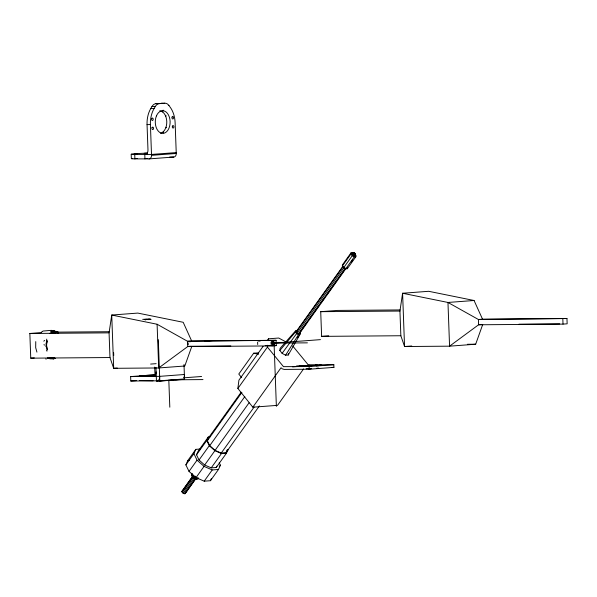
<?xml version="1.0" encoding="UTF-8"?>
<svg xmlns="http://www.w3.org/2000/svg" width="597" height="597" viewBox="0 0 597 597"><rect width="100%" height="100%" fill="white"/><g stroke="black" fill="none" stroke-linecap="round" stroke-linejoin="round"><path stroke-width="0.9" d="M53.984 358.558L54.23 357.484M46.917 340.947L46.588 345.357L47.335 350.036M136.78 154.466L134.497 154.593L137.138 154.496L136.825 154.086L137.586 154.019L134.034 154.145L136.982 154.004M46.514 344.775L46.685 342.282M56.842 331.641L56.834 332.432L55.999 332.484L55.819 331.178M45.887 346.723L46.745 339.133M49.141 358.394L49.223 357.596C47.208 360.297 59.678 357.618 52.252 358.737M49.447 357.618L49.372 358.558M272.575 343.35L273.359 341.887L274.202 343.268L273.583 344.327L272.963 344.193L272.575 343.35L273.695 343.23L274.113 342.559L274.247 343.588L273.695 343.23M54.536 358.521L54.745 357.618M299.254 332.35L300.082 333.387L299.933 334.559L288.239 355.014L285.59 355.208L282.112 353.342L279.844 350.491L295.351 332.096L295.5 330.925L296.948 330.82L295.769 332.26M279.844 350.491L280.112 348.349L295.5 330.925M352.984 253.635L353.051 253.091L354.364 252.912L354.999 253.427L355.081 254.755L352.984 253.635L354.081 252.927M355.125 254.352L356.013 255.471L355.857 256.74L354.29 256.859L299.187 333.947L296.963 333.35L296.142 332.313L296.239 331.529L342.865 266.314M355.857 256.74L347.282 268.732L345.715 268.851L343.663 267.747L342.327 266.068L342.484 264.799L351.058 252.807L352.626 252.688L353.991 253.427M347.282 268.732L347.439 267.463M342.327 266.068L350.902 254.076L351.058 252.807M288.239 355.014L288.418 353.581M35.76 341.611L35.686 347.655L36.917 352.118M303.589 368.931L277.545 405.348L252.822 407.199L237.875 388.446L238.927 380.147L263.113 346.327M237.875 388.446L267.434 347.111L267.665 345.26M268.254 340.648L268.486 338.805L278.732 338.036L286.627 342.282M355.081 254.755L354.999 253.427M188.107 342.947L188.159 344.76M299.187 333.947L301.463 330.141M109.072 332.85L111.729 315.044L137.825 313.089L183.197 322.29L191.659 340.962L276.09 340.305L276.284 345.603L272.15 345.909L187.727 346.573L158.705 367.961L113.684 368.312L109.975 357.536L109.072 332.85L29.85 333.469L30.753 358.163L109.975 357.536M399.938 311.059L402.594 293.254L428.698 291.299L474.07 300.5L482.525 319.171L566.956 318.514L567.15 323.813L563.016 324.119L478.593 324.783L449.571 346.17L404.55 346.521L400.848 335.745L399.938 311.059L320.716 311.679L321.626 336.372L400.848 335.745M271.001 342.111L271.128 344.432M46.67 342.297L47.021 340.626L46.641 343.096L46.581 342.268M354.417 254.807L354.969 253.658M47.424 357.954L47.462 357.901M257.628 342.141L257.71 344.521M49.812 358.17L52.461 357.819M230.823 345.962L191.853 346.267L184.801 366.006L158.705 367.961L157.101 324.246L111.729 315.044L113.684 368.312L117.281 368.043M474.07 300.5L447.966 302.455L449.571 346.17L475.675 344.215L482.719 324.477L478.593 324.783L478.398 319.485L447.966 302.455L402.594 293.254L404.55 346.521L411.751 345.984M355.148 254.225L354.745 253.113M46.2 343.603L46.454 343.014M193.137 475.608L196.98 478.085L198.562 477.966L197.704 479.175L196.122 479.287L194.047 478.384L192.279 476.816L191.48 475.167L192.346 473.966L193.137 475.608L182.063 491.077L181.809 491.644L183.145 493.316L185.048 493.726L196.04 478.13M219.203 462.72L220.383 465.167L218.472 469.473L210.442 480.704L204.204 481.175L196.017 477.622L189.018 471.399L185.876 464.891L187.786 460.586L195.816 449.354L200.271 449.019M185.876 464.891L193.906 453.66L195.816 449.354M226.935 451.213L228.009 449.705L226.479 453.168L216.241 467.496L211.234 467.869L204.659 465.011L199.032 460.018L196.517 454.802L198.047 451.332L208.286 437.011L209.957 436.885M196.517 454.802L206.756 440.474L208.286 437.011M259.411 405.915L225.957 452.705L221.233 453.056L215.039 450.377L209.734 445.661L207.353 440.735L208.801 437.467L241.181 392.184M216.241 467.496L216.853 466.108M210.442 480.704L211.398 478.548M225.957 452.705L227.412 449.451M191.48 475.167L191.973 474.085M144.952 158.929L144.795 154.496A4.44 3.351 85.7 0 0 147.981 150.034L147.049 124.609A22.216 14.567 89.6 0 1 150.743 108.594L151.944 106.557A8.888 5.828 89.6 0 1 155.959 103.654L164.735 103.221A8.888 5.828 89.6 0 1 168.944 105.505L170.287 107.356A22.216 14.567 89.6 0 1 175.13 122.728L176.257 153.474A3.552 2.679 85.7 0 1 173.705 157.048L148.981 158.899L134.9 158.869L134.735 154.436L151.504 154.444L176.227 152.593M148.981 158.899A3.552 2.679 85.7 0 0 151.534 155.332L150.407 124.579A22.216 14.567 89.6 0 1 154.093 108.564L155.295 106.527A8.888 5.828 89.6 0 1 159.309 103.624L164.735 103.221M297.604 337.559L298.425 336.163M299.254 334.775L300.082 333.387M285.59 355.208L298.485 334.663L299.933 334.559M258.665 352.834L253.673 353.208L238.778 374.043L241.681 377.685M267.411 340.312L268.486 338.805M207.353 440.735L241.889 392.438M189.018 471.399L197.047 460.168L193.906 453.66M199.032 460.018L209.278 445.69L206.756 440.474M209.734 445.661L244.807 396.609M181.809 491.644L192.547 476.615M352.611 252.882L352.006 253.732L352.282 254.859L353.745 255.912L354.916 255.822L355.521 254.979L355.237 253.837L353.782 252.8L352.611 252.882L352.887 254.016L354.349 255.068L355.521 254.979M296.142 332.313L343.312 266.337M184.495 488.764L186.645 485.757M189.868 481.249L192.555 477.496M182.219 492.503L192.965 477.473M352.282 254.859L352.887 254.016M343.663 267.747L352.237 255.755L350.902 254.076M296.963 333.35L344.133 267.374M183.145 493.316L194.421 477.54M194.047 478.384L194.913 477.182M191.883 473.764L192.786 475.637L194.809 477.428L195.704 476.182M353.745 255.912L354.349 255.068M298.224 334.022L345.394 268.046M204.659 465.011L214.898 450.69L221.472 453.548L226.479 453.168M215.039 450.377L249.039 402.833M184.227 493.794L194.965 478.764M302.545 328.626L306.88 322.559M309.052 319.522L312.85 314.216M315.015 311.186L318.813 305.873M320.977 302.843L324.775 297.537M326.947 294.5L331.828 287.679M332.91 286.157L337.79 279.336M338.872 277.821L343.753 270.993M196.017 477.622L204.055 466.391L212.233 469.943L218.472 469.473M185.048 493.726L195.794 478.704M351.193 262.217L352.797 259.964M196.122 479.287L196.98 478.085M252.822 407.199L281.03 367.745L282.172 368.812L284.172 369.416L309.201 369.222L333.924 367.371L333.827 364.707L308.194 364.804L292.731 345.976M221.233 453.056L254.15 407.027M211.234 467.869L221.472 453.548M204.204 481.175L212.233 469.943M219.308 466.66L220.383 465.167M282.112 353.342L296.59 333.648L295.351 332.096M134.967 158.504L134.235 158.608L135.176 158.504M353.551 254.344L354.678 253.68M55.969 332.671L55.364 332.865M49.76 333.596L52.096 331.805L54.2 331.089L52.543 331.477L54.2 331.089M49.036 358.566L54.223 358.357M54.14 332.678L53.066 332.492L55.148 332.081L51.79 332.969M56.834 332.432L52.603 332.507L51.297 333.298M43.79 341.156L44.685 340.417M258.217 341.156L258.852 340.797L260.038 341.283M41.387 332.238L42.506 331.357M271.605 341.066L272.508 340.678M55.693 332.641L55.208 332.708M55.79 331.947L53.737 332.163M188.786 341.671L190.495 341.723M273.083 345.394L271.822 345.35M146.093 158.511L147.593 158.504M52.581 332.783L52.215 332.865L53.745 333.163M52.805 332.663L52.215 332.865M50.588 331.439L51.894 331.022M134.818 158.615L137.519 158.504M189.719 346.223L190.13 346.103M42.969 331.051L51.499 330.342M354.364 252.912L353.051 253.091M53.446 333.38L54.454 333.245M147.131 153.698L144.832 153.825L147.16 153.75M144.795 154.496L147.541 154.287M151.534 155.332L176.257 153.474M29.85 333.469L41.387 332.611M320.716 311.679L337.581 310.418L400.027 309.933M296.239 331.529L297.202 331.454M191.659 340.962L187.525 341.275L157.101 324.246M482.525 319.171L478.398 319.485L566.956 318.514M204.629 341.163L213.913 340.469M30.753 358.163L34.305 357.894M321.626 336.372L328.723 335.835M191.853 346.267L187.727 346.573L187.525 341.275L276.09 340.305M276.374 406.363L274.053 343.111L320.477 339.633M184.525 378.946L159.802 380.796L130.803 381.02L130.639 376.588L155.362 374.729M184.361 374.506L159.638 376.356L130.639 376.588M292.567 366.886L297.515 366.513M299.164 366.386L304.933 365.954M267.434 347.111L283.471 366.655L309.104 366.558L333.827 364.707M130.803 381.02L136.295 380.61M183.958 377.804L201.599 376.483M160.123 380.976L165.615 380.565M168.369 380.356L172.943 380.013M175.69 379.811L181.182 379.393M155.951 367.356L156.459 381.252L184.54 379.371L183.995 364.506M187.786 460.586L189.57 460.451M150.616 364.073L156.16 363.663M316.865 368.312L318.723 368.267L316.597 368.394M147.213 153.325C140.183 153.787 147.608 152.601 146.989 153.698M52.842 358.178L47.379 358.23M147.116 153.959L145.877 154.056L147.175 154.071M53.066 332.492L56.715 332.372L54.461 332.454M51.29 331.148C53.797 329.835 58.275 332.798 53.417 332.186L54.357 332.432M52.961 331.633C59.282 330.701 58.715 333.872 51.984 332.596M316.052 365.148C320.485 365.118 313.209 365.207 315.612 365.252M155.25 374.991L152.832 375.08A16.097 0.537 -2.1 0 0 139.325 376.088L152.929 376.364A4.44 3.351 85.7 0 0 156.115 371.901M308.642 368.662L306.134 368.737M53.536 333.216L54.954 333.171M53.76 332.559L55.827 332.536M134.937 154.601L134.624 154.175M155.959 103.654L159.309 103.624M168.317 105.512L168.944 105.505M151.944 106.557L155.295 106.527M150.743 108.594L154.093 108.564M147.049 124.609L150.407 124.579M169.675 157.078L173.705 157.048M148.243 318.917L151.101 319.388M145.952 319.096L147.787 319.082L148.914 319.723M144.907 319.164L147.877 319.611M142.698 319.335L144.526 319.32L145.72 319.955M518.905 324.193L559.725 323.873M56.969 332.126L109.161 331.723M274.053 343.111L307.425 342.85M265.15 345.693L276.284 345.603M467.399 344.282L475.675 344.215M332.074 367.386L333.924 367.371M171.727 379.834L202.987 379.588M144.907 153.407L145.22 153.832M153.093 380.796L139.482 380.52M149.168 319.126L150.556 319.141M52.626 331.007L55.208 331.268M55.566 358.521L54.655 358.357M46.253 359.081L45.73 358.969M144.273 319.552L144.996 319.693M253.673 353.208L258.598 354.245M54.103 358.461L52.969 358.028M194.809 477.428L197.159 478.458M57.513 331.708L58.334 332.141M352.237 255.755L354.29 256.859M296.59 333.648L298.485 334.663M353.715 253.046L354.581 253.516M57.461 332.633L58.685 333.395M56.864 332.066L56.349 331.678L58.357 333.305L57.954 332.79M209.278 445.69L214.898 450.69M197.047 460.168L204.055 466.391M53.409 358.775L53.775 359.207M46.521 350.178L46.969 351.185M44.044 344.409L44.342 345.223M46.648 347.103L47.111 349.491M562.822 318.82L563.016 324.119M309.104 366.558L309.201 369.222M271.956 340.611L272.15 345.909M168.817 380.222L169.809 407.199M158.295 339.648L159.817 381.222M154.705 367.088L155.004 375.364M131.183 154.22L131.347 158.653M113.639 352.745L113.728 355.543M184.391 375.341A3.552 2.679 85.7 0 1 183.719 377.834M159.668 377.2A3.552 2.679 85.7 0 1 157.115 380.767M161.384 103.244A8.888 5.828 89.6 0 1 163.354 103.617M166.145 115.684A7.448 4.88 89.6 0 1 165.69 116.236M159.75 110.773A11.328 7.425 89.6 0 1 166.772 121.542A11.328 7.425 89.6 0 1 160.548 133.273M163.593 132.87A8.067 5.291 89.6 0 1 163.242 131.773M134.795 154.429A15.91 0.53 -2.1 0 1 132.862 153.936A15.91 0.53 -2.1 0 1 147.384 153.108M134.959 158.869A15.91 0.53 -2.1 0 1 132.109 158.489M165.973 127.295A7.328 4.806 89.6 0 1 166.518 127.795M162.608 111.93A8.194 5.373 89.6 0 1 163.153 110.139M272.739 341.611L272.21 343.208L272.851 344.715L274.03 344.626L274.56 343.029L273.919 341.521L272.739 341.611M301.254 365.976L316.716 365.439L301.254 365.976M318.626 365.603L316.052 365.707L318.626 365.603M300.321 366.297L303.112 366.23L300.321 366.297M299.343 365.827L301.851 365.745L299.343 365.827M299.306 366.118L296.44 366.207L299.306 366.118M309.589 365.349L306.724 365.439L309.589 365.349M311.164 366.028L308.298 366.118L311.164 366.028M321.447 365.252L318.582 365.342L321.447 365.252M311.261 368.685L308.395 368.774L311.261 368.685M57.394 331.633L55.006 331.536L57.394 331.633M151.728 118.602A1.224 0.798 89.6 0 0 152.362 120.49A1.224 0.798 89.6 0 0 153.108 118.713A1.224 0.798 89.6 0 0 151.728 118.602M152.056 127.691A1.224 0.798 89.6 0 0 152.69 129.586A1.224 0.798 89.6 0 0 153.444 127.81A1.224 0.798 89.6 0 0 152.056 127.691M172.421 126.168A1.224 0.798 89.6 0 0 173.055 128.056A1.224 0.798 89.6 0 0 173.802 126.288A1.224 0.798 89.6 0 0 172.421 126.168M172.085 117.072A1.224 0.798 89.6 0 0 172.72 118.96A1.224 0.798 89.6 0 0 173.473 117.191A1.224 0.798 89.6 0 0 172.085 117.072M156.451 115.885A11.328 7.425 89.6 0 0 162.369 133.37A11.328 7.425 89.6 0 0 169.302 116.908A11.328 7.425 89.6 0 0 156.451 115.885"/></g></svg>
